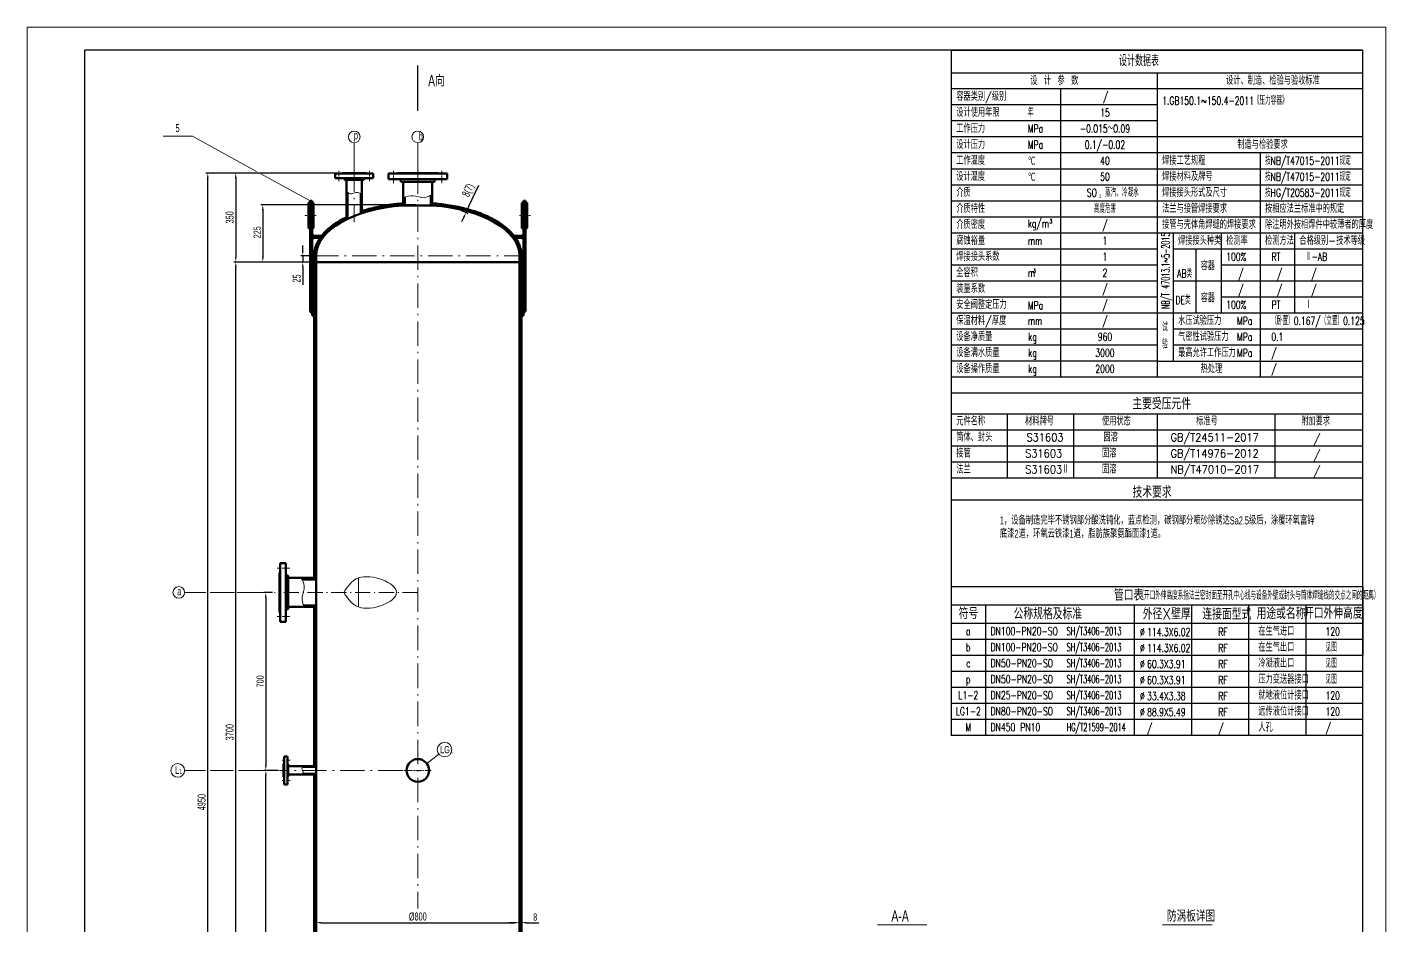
# Model space of a CAD drawing. Header units: millimetres. Extents: x 1541 to 38856, y -668 to 24805.
# Drawn here: x 26137 to 31483, y 21269 to 24805 of the extents above; entities that cross this region are included whole.
import ezdxf
from ezdxf.enums import TextEntityAlignment as Align

# ---------------------------------------------------------------- set-up
doc = ezdxf.new("R2010")
doc.units = ezdxf.units.MM
doc.linetypes.add('ACAD_ISO10W100', pattern=[18.7, 12, -3, 0.7, -3])
doc.layers.add('BORDER', color=7, linetype='Continuous')
for name, color, linetype, lineweight in [('中心线', 3, 'ACAD_ISO10W100', 18), ('标注', 1, 'Continuous', 18), ('粗实线', 7, 'Continuous', 50), ('细实线', 1, 'Continuous', 18)]:
    doc.layers.add(name, color=color, linetype=linetype, lineweight=lineweight)
doc.styles.add('HGCAD', font='HGCAD.SHX', dxfattribs={"width": 0.7, "bigfont": 'HGCADHZ.SHX'})
doc.styles.add('HZ', font='txt.shx', dxfattribs={"width": 0.7, "bigfont": 'gbcbig.shx'})
doc.dimstyles.new('HGCAD', dxfattribs={"dimscale": 8, "dimtxt": 3.5, "dimasz": 2.5, "dimexe": 1, "dimexo": 1, "dimgap": 1, "dimtad": 1, "dimdec": 0, "dimdsep": 46, "dimtxsty": 'HGCAD', "dimcen": 0, "dimadec": 1, "dimazin": 0, "dimtfac": 1, "dimtdec": 0, "dimtmove": 0, "dimatfit": 1, "dimfxl": 1, "dimtfill": 1, "dimarcsym": 1})
doc.dimstyles.new('HGCAD$0', dxfattribs={"dimscale": 8, "dimtxt": 3.5, "dimasz": 2.5, "dimexe": 1, "dimexo": 1, "dimgap": 1, "dimtad": 1, "dimdec": 0, "dimdsep": 46, "dimtxsty": 'HGCAD', "dimcen": 0, "dimadec": 1, "dimazin": 0, "dimtfac": 1, "dimtdec": 0, "dimtmove": 0, "dimatfit": 1, "dimfxl": 1, "dimtfill": 1, "dimarcsym": 1})

# ---------------------------------------------------------------- blocks, each defined once
blk = doc.blocks.new('*D8')
at = {"layer": 'Defpoints', "color": 0, "transparency": 16777216}
for p in [(28073.5, 21281.8), (27273.5, 21273.8), (28073.5, 21273.8)]:
    blk.add_point(p, dxfattribs=at)
at = {"layer": '标注', "color": 0, "lineweight": -2, "transparency": 16777216}
for p, q in [((27273.5, 21281.8), (27273.5, 21289.8)), ((27293.5, 21281.8), (28053.5, 21281.8)), ((28073.5, 21281.8), (28073.5, 21289.8))]:
    blk.add_line(p, q, dxfattribs=at)
at = {"layer": '标注', "color": 0, "transparency": 16777216}
for points in [[(27293.5, 21285.1), (27293.5, 21278.5), (27273.5, 21281.8)], [(28053.5, 21285.1), (28053.5, 21278.5), (28073.5, 21281.8)]]:
    blk.add_solid(points, dxfattribs=at)
at = {"layer": '标注', "color": 0, "transparency": 16777216, "insert": (27673.5, 21305.5), "char_height": 31.5, "attachment_point": 5, "style": 'HGCAD', "bg_fill": 3, "box_fill_scale": 1.1, "bg_fill_color": 256, "bg_fill_true_color": 13158600, "bg_fill_transparency": 3968272}
blk.add_mtext('%%C800', dxfattribs=at)
blk = doc.blocks.new('*D9')
at = {"layer": 'Defpoints', "color": 0, "transparency": 16777216}
for p in [(28073.5, 21281.8), (28081.5, 21281.8), (28081.5, 21281.8)]:
    blk.add_point(p, dxfattribs=at)
at = {"layer": '标注', "color": 0, "lineweight": -2, "transparency": 16777216}
for p, q in [((28053.5, 21281.8), (28033.5, 21281.8)), ((28073.5, 21281.8), (28081.5, 21281.8)), ((28101.5, 21281.8), (28150, 21281.8))]:
    blk.add_line(p, q, dxfattribs=at)
at = {"layer": '标注', "color": 0, "transparency": 16777216}
for points in [[(28053.5, 21285.1), (28053.5, 21278.5), (28073.5, 21281.8)], [(28101.5, 21285.1), (28101.5, 21278.5), (28081.5, 21281.8)]]:
    blk.add_solid(points, dxfattribs=at)
at = {"layer": '标注', "color": 0, "transparency": 16777216, "insert": (28135.8, 21303.8), "char_height": 28, "attachment_point": 5, "style": 'HGCAD', "bg_fill": 3, "box_fill_scale": 1.1, "bg_fill_color": 256, "bg_fill_true_color": 13158600, "bg_fill_transparency": 1823292}
blk.add_mtext('8', dxfattribs=at)
blk = doc.blocks.new('*D11')
at = {"layer": 'Defpoints', "color": 0, "transparency": 16777216}
for p in [(27075.7, 21881), (27132.8, 21881), (27132.8, 20381)]:
    blk.add_point(p, dxfattribs=at)
at = {"layer": '标注', "color": 0, "lineweight": -2, "transparency": 16777216}
for p, q in [((27124.8, 21881), (27067.7, 21881)), ((27075.7, 20401), (27075.7, 21861)), ((27124.8, 20381), (27067.7, 20381))]:
    blk.add_line(p, q, dxfattribs=at)
at = {"layer": '标注', "color": 0, "transparency": 16777216}
for points in [[(27072.4, 21861), (27079.1, 21861), (27075.7, 21881)], [(27072.4, 20401), (27079.1, 20401), (27075.7, 20381)]]:
    blk.add_solid(points, dxfattribs=at)
at = {"layer": '标注', "color": 0, "transparency": 16777216, "insert": (27052, 21131), "char_height": 31.5, "attachment_point": 5, "rotation": 90, "style": 'HGCAD', "bg_fill": 3, "box_fill_scale": 1.1, "bg_fill_color": 256, "bg_fill_true_color": 13158600, "bg_fill_transparency": 4653128}
blk.add_mtext('1500', dxfattribs=at)
blk = doc.blocks.new('*D12')
at = {"layer": 'Defpoints', "color": 0, "transparency": 16777216}
for p in [(27109.6, 22581), (27075.3, 21881), (27075.3, 21881)]:
    blk.add_point(p, dxfattribs=at)
at = {"layer": '标注', "color": 0, "lineweight": -2, "transparency": 16777216}
for p, q in [((27101.6, 22581), (27067.3, 22581)), ((27075.3, 22561), (27075.3, 21901))]:
    blk.add_line(p, q, dxfattribs=at)
at = {"layer": '标注', "color": 0, "transparency": 16777216}
for points in [[(27072, 22561), (27078.6, 22561), (27075.3, 22581)], [(27072, 21901), (27078.6, 21901), (27075.3, 21881)]]:
    blk.add_solid(points, dxfattribs=at)
at = {"layer": '标注', "color": 0, "transparency": 16777216, "insert": (27053.3, 22231), "char_height": 28, "attachment_point": 5, "rotation": 90, "style": 'HGCAD', "bg_fill": 3, "box_fill_scale": 1.1, "bg_fill_color": 256, "bg_fill_true_color": 13158600, "bg_fill_transparency": 82908}
blk.add_mtext('700', dxfattribs=at)
blk = doc.blocks.new('*D13')
at = {"layer": 'Defpoints', "color": 0, "transparency": 16777216}
for p in [(26847.2, 24231), (27377.5, 24231), (27059.2, 19281)]:
    blk.add_point(p, dxfattribs=at)
at = {"layer": '标注', "color": 0, "lineweight": -2, "transparency": 16777216}
for p, q in [((27369.5, 24231), (26839.2, 24231)), ((26847.2, 19301), (26847.2, 24211)), ((27051.2, 19281), (26839.2, 19281))]:
    blk.add_line(p, q, dxfattribs=at)
at = {"layer": '标注', "color": 0, "transparency": 16777216}
for points in [[(26843.8, 24211), (26850.5, 24211), (26847.2, 24231)], [(26843.8, 19301), (26850.5, 19301), (26847.2, 19281)]]:
    blk.add_solid(points, dxfattribs=at)
at = {"layer": '标注', "color": 0, "transparency": 16777216, "insert": (26823.4, 21756), "char_height": 31.5, "attachment_point": 5, "rotation": 90, "style": 'HGCAD', "bg_fill": 3, "box_fill_scale": 1.1, "bg_fill_color": 256, "bg_fill_true_color": 13158600, "bg_fill_transparency": 2799544}
blk.add_mtext('4950', dxfattribs=at)
blk = doc.blocks.new('*D14')
at = {"layer": 'Defpoints', "color": 0, "transparency": 16777216}
for p in [(26957.3, 23881), (27265.5, 23881), (27059.2, 20181)]:
    blk.add_point(p, dxfattribs=at)
at = {"layer": '标注', "color": 0, "lineweight": -2, "transparency": 16777216}
for p, q in [((27257.5, 23881), (26949.3, 23881)), ((26957.3, 20201), (26957.3, 23861)), ((27051.2, 20181), (26949.3, 20181))]:
    blk.add_line(p, q, dxfattribs=at)
at = {"layer": '标注', "color": 0, "transparency": 16777216}
for points in [[(26954, 23861), (26960.7, 23861), (26957.3, 23881)], [(26954, 20201), (26960.7, 20201), (26957.3, 20181)]]:
    blk.add_solid(points, dxfattribs=at)
at = {"layer": '标注', "color": 0, "transparency": 16777216, "insert": (26933.6, 22031), "char_height": 31.5, "attachment_point": 5, "rotation": 90, "style": 'HGCAD', "bg_fill": 3, "box_fill_scale": 1.1, "bg_fill_color": 256, "bg_fill_true_color": 13158600, "bg_fill_transparency": 4640086}
blk.add_mtext('3700', dxfattribs=at)
blk = doc.blocks.new('*D15')
at = {"layer": 'Defpoints', "color": 0, "transparency": 16777216}
for p in [(27273.5, 23906), (27220.9, 23881), (27273.5, 23881)]:
    blk.add_point(p, dxfattribs=at)
at = {"layer": '标注', "color": 0, "lineweight": -2, "transparency": 16777216}
for p, q in [((27265.5, 23906), (27212.9, 23906)), ((27220.9, 23926), (27220.9, 23946)), ((27220.9, 23906), (27220.9, 23881)), ((27265.5, 23881), (27212.9, 23881)), ((27220.9, 23861), (27220.9, 23790.9))]:
    blk.add_line(p, q, dxfattribs=at)
at = {"layer": '标注', "color": 0, "transparency": 16777216}
for points in [[(27217.5, 23926), (27224.2, 23926), (27220.9, 23906)], [(27217.5, 23861), (27224.2, 23861), (27220.9, 23881)]]:
    blk.add_solid(points, dxfattribs=at)
at = {"layer": '标注', "color": 0, "transparency": 16777216, "insert": (27197.1, 23816), "char_height": 31.5, "attachment_point": 5, "rotation": 90, "style": 'HGCAD', "bg_fill": 3, "box_fill_scale": 1.1, "bg_fill_color": 256, "bg_fill_true_color": 13158600, "bg_fill_transparency": 0}
blk.add_mtext('25', dxfattribs=at)
blk = doc.blocks.new('*D16')
at = {"layer": 'Defpoints', "color": 0, "transparency": 16777216}
for p in [(27673.5, 24106), (27063.8, 23881), (27265.5, 23881)]:
    blk.add_point(p, dxfattribs=at)
at = {"layer": '标注', "color": 0, "lineweight": -2, "transparency": 16777216}
for p, q in [((27665.5, 24106), (27055.8, 24106)), ((27063.8, 24086), (27063.8, 23901)), ((27257.5, 23881), (27055.8, 23881))]:
    blk.add_line(p, q, dxfattribs=at)
at = {"layer": '标注', "color": 0, "transparency": 16777216}
for points in [[(27060.4, 24086), (27067.1, 24086), (27063.8, 24106)], [(27060.4, 23901), (27067.1, 23901), (27063.8, 23881)]]:
    blk.add_solid(points, dxfattribs=at)
at = {"layer": '标注', "color": 0, "transparency": 16777216, "insert": (27041.8, 23997.8), "char_height": 28, "attachment_point": 5, "rotation": 90, "style": 'HGCAD', "bg_fill": 3, "box_fill_scale": 1.1, "bg_fill_color": 256, "bg_fill_true_color": 13158600, "bg_fill_transparency": 15384880}
blk.add_mtext('225', dxfattribs=at)
blk = doc.blocks.new('*D20')
at = {"layer": 'Defpoints', "color": 0, "transparency": 16777216}
for p in [(27832.5, 24089.5), (27836, 24096.9), (27863, 24075.3)]:
    blk.add_point(p, dxfattribs=at)
at = {"layer": '标注', "color": 0, "lineweight": -2, "transparency": 16777216}
for p, q in [((27874.9, 24100.9), (27913.3, 24183.2)), ((27839.8, 24086.1), (27870.2, 24071.9)), ((27843.2, 24093.6), (27873.7, 24079.4)), ((27854.5, 24057.2), (27846.1, 24039.1)), ((27863, 24075.3), (27866.4, 24082.7))]:
    blk.add_line(p, q, dxfattribs=at)
at = {"layer": '标注', "color": 0, "transparency": 16777216}
for points in [[(27851.5, 24058.6), (27857.5, 24055.8), (27863, 24075.3)], [(27871.9, 24102.3), (27877.9, 24099.5), (27866.4, 24082.7)]]:
    blk.add_solid(points, dxfattribs=at)
at = {"layer": '标注', "color": 0, "transparency": 16777216, "insert": (27874.8, 24162.1), "char_height": 31.5, "attachment_point": 5, "rotation": 65, "style": 'HGCAD', "bg_fill": 3, "box_fill_scale": 1.1, "bg_fill_color": 256, "bg_fill_true_color": 13158600, "bg_fill_transparency": 14771948}
blk.add_mtext('8(7)', dxfattribs=at)
blk = doc.blocks.new('*D21')
at = {"layer": 'Defpoints', "color": 0, "transparency": 16777216}
for p in [(27377.5, 24231), (26957.3, 23881), (27091, 23881)]:
    blk.add_point(p, dxfattribs=at)
at = {"layer": '标注', "color": 0, "lineweight": -2, "transparency": 16777216}
for p, q in [((27369.5, 24231), (26949.3, 24231)), ((26957.3, 24211), (26957.3, 23901)), ((27083, 23881), (26949.3, 23881))]:
    blk.add_line(p, q, dxfattribs=at)
at = {"layer": '标注', "color": 0, "transparency": 16777216}
for points in [[(26954, 24211), (26960.7, 24211), (26957.3, 24231)], [(26954, 23901), (26960.7, 23901), (26957.3, 23881)]]:
    blk.add_solid(points, dxfattribs=at)
at = {"layer": '标注', "color": 0, "transparency": 16777216, "insert": (26933.6, 24056.8), "char_height": 31.5, "attachment_point": 5, "rotation": 90, "style": 'HGCAD', "bg_fill": 3, "box_fill_scale": 1.1, "bg_fill_color": 256, "bg_fill_true_color": 13158600, "bg_fill_transparency": 0}
blk.add_mtext('350', dxfattribs=at)

msp = doc.modelspace()

# ---------------------------------------------------------------- hatches: boundary and pattern name
at = {"layer": '细实线'}
h = msp.add_hatch(dxfattribs=at)
h.set_pattern_fill('ANSI31', color=256, angle=90, style=0)
h.set_pattern_definition([(135, (11977.4, -384.4415), (-2.24506403, -2.24506403), [])])
h.paths.add_polyline_path([(27249.52, 24114), (27243.33, 24114), (27243.33, 24089), (27249.52, 24089)])
h.paths.add_polyline_path([(27249.52, 24039), (27243.33, 24039), (27243.33, 24014), (27249.52, 24014)])
h.paths.add_polyline_path([(27263.52, 24114), (27257.52, 24114), (27257.52, 24089), (27263.52, 24089)])
h.paths.add_polyline_path([(27263.52, 24039), (27257.52, 24039), (27257.52, 24014), (27263.52, 24014)])
h.paths.add_polyline_path([(27288.52, 23984), (27257.52, 23984), (27257.52, 23976), (27288.52, 23976)])
h.paths.add_polyline_path([(27265.52, 23781), (27257.52, 23781), (27257.52, 23671), (27265.52, 23671)])
h = msp.add_hatch(color=256, dxfattribs=at)
h.paths.add_polyline_path([(27249.52, 24119.25), (27244.65, 24114), (27249.52, 24114)])
h.paths.add_polyline_path([(27257.52, 24119.25), (27257.52, 24114), (27262.39, 24114)])
h.paths.add_polyline_path([(27249.52, 24014), (27244.65, 24014), (27249.52, 24008.74)])
h.paths.add_polyline_path([(27262.39, 24014), (27257.52, 24014), (27257.52, 24008.74)])
h.paths.add_polyline_path([(27257.52, 23990.77), (27257.52, 23984), (27264.64, 23984)])
h.paths.add_polyline_path([(27264.64, 23976), (27257.52, 23976), (27257.52, 23969.22)])
edge = h.paths.add_edge_path()
edge.add_spline(control_points=[(27288.57, 23975.42), (27290.87, 23978.77), (27293.33, 23982.08), (27295.94, 23985.35)], knot_values=[0.3304999, 0.3304999, 0.3304999, 0.3304999, 0.3809051, 0.3809051, 0.3809051, 0.3809051], degree=3, periodic=0)
edge.add_line((27295.94, 23985.35), (27288.52, 23984))
edge.add_line((27288.52, 23984), (27288.52, 23976))
edge.add_line((27288.52, 23976), (27288.57, 23975.42))
h.paths.add_polyline_path([(27257.52, 23766), (27251, 23766), (27257.52, 23758.6)])
h.paths.add_polyline_path([(27265.52, 23787.09), (27258.78, 23781), (27265.52, 23781)])
h.paths.add_polyline_path([(27257.52, 23686), (27250.49, 23686), (27257.52, 23679.71)])
h.paths.add_polyline_path([(27265.52, 23671), (27259.13, 23671), (27265.52, 23665.7)])
h = msp.add_hatch(dxfattribs=at)
h.set_pattern_fill('ANSI31', color=256, style=0)
h.set_pattern_definition([(45, (11977.4, -384.4415), (-2.24506403, 2.24506403), [])])
h.paths.add_polyline_path([(27257.52, 24039), (27249.52, 24039), (27249.52, 23766), (27257.52, 23766)])
h.paths.add_polyline_path([(27257.52, 24121.5), (27249.52, 24121.5), (27249.52, 24089), (27257.52, 24089)])
h = msp.add_hatch(color=256, dxfattribs=at)
h.paths.add_polyline_path([(28097.52, 24119.25), (28102.39, 24114), (28097.52, 24114)])
h.paths.add_polyline_path([(28089.52, 24119.25), (28089.52, 24114), (28084.65, 24114)])
h.paths.add_polyline_path([(28097.52, 24014), (28102.39, 24014), (28097.52, 24008.74)])
h.paths.add_polyline_path([(28084.65, 24014), (28089.52, 24014), (28089.52, 24008.74)])
h.paths.add_polyline_path([(28089.52, 23990.77), (28089.52, 23984), (28082.4, 23984)])
h.paths.add_polyline_path([(28082.4, 23976), (28089.52, 23976), (28089.52, 23969.22)])
edge = h.paths.add_edge_path()
edge.add_spline(control_points=[(28058.47, 23975.42), (28056.17, 23978.77), (28053.71, 23982.08), (28051.1, 23985.35)], knot_values=[0.3304999, 0.3304999, 0.3304999, 0.3304999, 0.3809051, 0.3809051, 0.3809051, 0.3809051], degree=3, periodic=0)
edge.add_line((28051.1, 23985.35), (28058.52, 23984))
edge.add_line((28058.52, 23984), (28058.52, 23976))
edge.add_line((28058.52, 23976), (28058.47, 23975.42))
h.paths.add_polyline_path([(28089.52, 23766), (28096.04, 23766), (28089.52, 23758.6)])
h.paths.add_polyline_path([(28081.52, 23787.09), (28088.27, 23781), (28081.52, 23781)])
h.paths.add_polyline_path([(28089.52, 23686), (28096.55, 23686), (28089.52, 23679.71)])
h.paths.add_polyline_path([(28081.52, 23671), (28087.91, 23671), (28081.52, 23665.7)])
h = msp.add_hatch(dxfattribs=at)
h.set_pattern_fill('ANSI31', color=256, angle=90, style=0)
h.set_pattern_definition([(45, (43369.641, -384.4415), (2.24506403, -2.24506403), [])])
h.paths.add_polyline_path([(28097.52, 24114), (28103.71, 24114), (28103.71, 24089), (28097.52, 24089)])
h.paths.add_polyline_path([(28097.52, 24039), (28103.71, 24039), (28103.71, 24014), (28097.52, 24014)])
h.paths.add_polyline_path([(28083.52, 24114), (28089.52, 24114), (28089.52, 24089), (28083.52, 24089)])
h.paths.add_polyline_path([(28083.52, 24039), (28089.52, 24039), (28089.52, 24014), (28083.52, 24014)])
h.paths.add_polyline_path([(28058.52, 23984), (28089.52, 23984), (28089.52, 23976), (28058.52, 23976)])
h.paths.add_polyline_path([(28081.52, 23781), (28089.52, 23781), (28089.52, 23671), (28081.52, 23671)])
h = msp.add_hatch(dxfattribs=at)
h.set_pattern_fill('ANSI31', color=256, style=0)
h.set_pattern_definition([(135, (43369.641, -384.4415), (2.24506403, 2.24506403), [])])
h.paths.add_polyline_path([(28089.52, 23766), (28097.52, 23766), (28097.52, 24039), (28089.52, 24039)])
h.paths.add_polyline_path([(28089.52, 24089), (28097.52, 24089), (28097.52, 24121.5), (28089.52, 24121.5)])

# ---------------------------------------------------------------- linework, layer by layer
at = {"ltscale": 3}
for p, q in [((29772.53, 24714.93), (29772.53, 22602.73)), ((29772.53, 24714.93), (31392.53, 24714.93)), ((31392.53, 23427.93), (31392.53, 24714.93)), ((31392.53, 22602.73), (31392.53, 22332.73))]:
    msp.add_line(p, q, dxfattribs=at)
at = {"color": 1, "ltscale": 3}
for p, q in [((29772.53, 24624.93), (31392.53, 24624.93)), ((30734.52, 23931.93), (30734.52, 23679.93))]:
    msp.add_line(p, q, dxfattribs=at)
at = {"color": 1, "lineweight": 25}
for p, q in [((30582.53, 24624.93), (30582.53, 23427.93)), ((30582.53, 24561.93), (29772.53, 24561.93)), ((30203.44, 23427.93), (30203.44, 24561.93)), ((31392.53, 24561.93), (30582.53, 24561.93)), ((30582.53, 24498.93), (29772.53, 24498.93)), ((30582.53, 24435.93), (29772.53, 24435.93)), ((30582.53, 24372.93), (29772.53, 24372.93)), ((31392.53, 24372.93), (30582.53, 24372.93)), ((30582.53, 24309.93), (29772.53, 24309.93)), ((31392.53, 24309.93), (30582.53, 24309.93)), ((30987.53, 24309.93), (30987.53, 23994.93)), ((30582.53, 24246.93), (29772.53, 24246.93)), ((31392.53, 24246.93), (30582.53, 24246.93)), ((30582.53, 24183.93), (29772.53, 24183.93)), ((31392.53, 24183.93), (30582.53, 24183.93)), ((30582.53, 24120.93), (29772.53, 24120.93)), ((31392.53, 24120.93), (30582.53, 24120.93)), ((30582.53, 24057.93), (29772.53, 24057.93)), ((31392.53, 24057.93), (30582.53, 24057.93)), ((30582.53, 23994.93), (29772.53, 23994.93)), ((31392.53, 23994.93), (30582.53, 23994.93)), ((30645.53, 23994.93), (30645.53, 23679.93)), ((30834.53, 23994.93), (30834.53, 23805.93)), ((30987.53, 23994.93), (30987.53, 23805.93)), ((31122.53, 23994.93), (31122.53, 23805.93)), ((30582.53, 23931.93), (29772.53, 23931.93)), ((31392.53, 23931.93), (30645.53, 23931.93)), ((30582.53, 23868.93), (29772.53, 23868.93)), ((31392.53, 23868.93), (30834.53, 23868.93)), ((30582.53, 23805.93), (29772.53, 23805.93)), ((31392.53, 23805.93), (30645.53, 23805.93)), ((30834.53, 23805.93), (30834.53, 23679.93)), ((30987.53, 23805.93), (30987.53, 23427.93)), ((31122.53, 23805.93), (31122.53, 23679.93)), ((30582.53, 23742.93), (29772.53, 23742.93)), ((31392.53, 23742.93), (30834.53, 23742.93)), ((30582.53, 23679.93), (29772.53, 23679.93)), ((31392.53, 23679.93), (30582.53, 23679.93)), ((30645.53, 23679.93), (30645.53, 23490.93)), ((30582.53, 23616.93), (29772.53, 23616.93)), ((31392.53, 23616.93), (30645.53, 23616.93)), ((30582.53, 23553.93), (29772.53, 23553.93)), ((31392.53, 23553.93), (30645.53, 23553.93)), ((30582.53, 23490.93), (29772.53, 23490.93)), ((30582.53, 23490.93), (31392.53, 23490.93)), ((31392.53, 23427.93), (29772.53, 23427.93)), ((29772.53, 23284.35), (31392.53, 23284.35)), ((29992.87, 23284.35), (29992.87, 23032.35)), ((30253.95, 23284.35), (30253.95, 23032.35)), ((30582.53, 23284.35), (30582.53, 23032.35)), ((31045.34, 23284.35), (31045.34, 23032.35)), ((29772.53, 23221.35), (31392.53, 23221.35)), ((29772.53, 23158.35), (31392.53, 23158.35)), ((29772.53, 23095.35), (31392.53, 23095.35)), ((29772.53, 23032.35), (31392.53, 23032.35))]:
    msp.add_line(p, q, dxfattribs=at)
at = {"lineweight": 25}
msp.add_line((31392.53, 23364.93), (29772.53, 23364.93), dxfattribs=at)
at = {"color": 0}
for p, q in [((31392.53, 22602.73), (29772.53, 22602.73)), ((29772.53, 22602.73), (29772.53, 22017.73)), ((31392.53, 22602.73), (29772.53, 22602.73))]:
    msp.add_line(p, q, dxfattribs=at)
at = {"layer": 'BORDER', "linetype": 'Continuous', "lineweight": 30, "ltscale": 5}
for p, q in [((31392.53, 24714.93), (26361.53, 24714.93)), ((26361.53, 24714.93), (26361.53, 17334.93)), ((31392.53, 17334.93), (31392.53, 24714.93))]:
    msp.add_line(p, q, dxfattribs=at)
at = {"layer": '中心线'}
for p, q in [((27363.17, 24198.93), (27363.17, 24239.69)), ((27483.87, 24198.93), (27483.87, 24239.69)), ((27578.27, 24190.64), (27578.27, 24241.72)), ((27768.77, 24190.64), (27768.77, 24241.72)), ((27273.89, 24064), (27229.63, 24064)), ((28073.15, 24064), (28117.41, 24064)), ((27170.11, 22676.25), (27119.02, 22676.25)), ((27170.11, 22485.75), (27119.02, 22485.75)), ((27171.01, 21920.7), (27139.25, 21920.7)), ((27171.01, 21841.3), (27139.25, 21841.3))]:
    msp.add_line(p, q, dxfattribs=at)
at = {"layer": '中心线', "ltscale": 8}
for p, q in [((27423.52, 24253.63), (27423.52, 24037.75)), ((27673.52, 24245.8), (27673.52, 21337.59)), ((27265.52, 23906), (28081.52, 23906)), ((27613.56, 21881), (27129.75, 21881))]:
    msp.add_line(p, q, dxfattribs=at)
at = {"layer": '中心线', "ltscale": 5}
msp.add_line((27673.52, 22581), (27109.58, 22581), dxfattribs=at)
at = {"layer": '中心线', "ltscale": 2}
msp.add_line((27726.41, 21881), (27613.56, 21881), dxfattribs=at)
at = {"layer": '标注'}
for p, q in [((26786.75, 24375.71), (26671.12, 24375.71)), ((27423.52, 24245.8), (27423.52, 24350.21)), ((27673.52, 24245.8), (27673.52, 24350.21)), ((27708.92, 21907.96), (27756.31, 21945.13)), ((29482.17, 21273.51), (29676.63, 21273.51)), ((30604.22, 21273.51), (30798.68, 21273.51))]:
    msp.add_line(p, q, dxfattribs=at)
for centre, radius in [((27423.52, 24373.19), 22.98), ((27673.52, 24373.19), 22.98), ((26733.19, 22581), 22.98), ((27778.93, 21962.87), 28.75), ((26729.01, 21881), 27.16)]:
    msp.add_circle(centre, radius, dxfattribs=at)
at = {"layer": '粗实线'}
for p, q in [((27348.52, 24229), (27498.52, 24229)), ((27348.52, 24229), (27348.52, 24211.5)), ((27377.47, 24231), (27469.57, 24231)), ((27377.47, 24231), (27377.47, 24229)), ((27469.57, 24231), (27469.57, 24229)), ((27498.52, 24229), (27498.52, 24211.5)), ((27558.52, 24229), (27788.52, 24229)), ((27558.52, 24206.7), (27558.52, 24229)), ((27594.92, 24231), (27752.12, 24231)), ((27594.92, 24231), (27594.92, 24229)), ((27752.12, 24231), (27752.12, 24229)), ((27788.52, 24206.7), (27788.52, 24229)), ((27348.52, 24211.5), (27498.52, 24211.5)), ((27385.06, 24207.1), (27385.32, 24205)), ((27385.32, 24205), (27461.72, 24205)), ((27392.65, 24205), (27392.65, 24048.39)), ((27452.95, 24205), (27452.95, 24072.84)), ((27461.98, 24207.1), (27461.72, 24205)), ((27558.52, 24206.7), (27788.52, 24206.7)), ((27606.02, 24206.7), (27607.21, 24197)), ((27607.21, 24197), (27739.83, 24197)), ((27616.37, 24197), (27616.37, 24103.94)), ((27730.67, 24197), (27730.67, 24103.94)), ((27741.02, 24206.7), (27739.83, 24197)), ((27243.33, 24114), (27243.33, 24014)), ((27249.52, 24114), (27243.33, 24114)), ((27244.65, 24114), (27249.52, 24119.25)), ((27249.52, 23686), (27249.52, 24121.5)), ((27257.52, 24121.5), (27249.52, 24121.5)), ((27257.52, 24121.5), (27257.52, 23671)), ((27262.39, 24114), (27257.52, 24119.25)), ((27263.52, 24114), (27257.52, 24114)), ((27263.52, 24114), (27263.52, 24014)), ((27396.55, 24155.88), (27396.55, 24050.29)), ((27449.05, 24150.65), (27449.05, 24071.53)), ((27622.39, 24136.73), (27622.39, 24103.94)), ((27724.65, 24143.56), (27724.65, 24103.94)), ((28083.52, 24114), (28089.52, 24114)), ((28083.52, 24114), (28083.52, 24014)), ((28084.65, 24114), (28089.52, 24119.25)), ((28089.52, 24121.5), (28089.52, 23671)), ((28089.52, 24121.5), (28097.52, 24121.5)), ((28097.52, 23686), (28097.52, 24121.5)), ((28102.39, 24114), (28097.52, 24119.25)), ((28097.52, 24114), (28103.71, 24114)), ((28103.71, 24114), (28103.71, 24014)), ((27263.52, 24089), (27243.33, 24089)), ((27616.37, 24103.94), (27730.67, 24103.94)), ((28083.52, 24089), (28103.71, 24089)), ((27263.52, 24039), (27243.33, 24039)), ((27249.52, 24014), (27243.33, 24014)), ((27244.65, 24014), (27249.52, 24008.74)), ((27263.52, 24014), (27257.52, 24014)), ((27262.39, 24014), (27257.52, 24008.74)), ((28083.52, 24039), (28103.71, 24039)), ((28083.52, 24014), (28089.52, 24014)), ((28084.65, 24014), (28089.52, 24008.74)), ((28097.52, 24014), (28103.71, 24014)), ((28102.39, 24014), (28097.52, 24008.74)), ((27257.52, 23990.77), (27264.64, 23984)), ((27257.52, 23984), (27288.52, 23984)), ((27257.52, 23976), (27288.52, 23976)), ((27257.52, 23969.22), (27264.64, 23976)), ((27288.52, 23984), (27295.94, 23985.35)), ((27288.52, 23976), (27288.52, 23984)), ((27288.52, 23976), (27288.57, 23975.42)), ((28058.52, 23984), (28051.1, 23985.35)), ((28058.52, 23976), (28058.47, 23975.42)), ((28089.52, 23984), (28058.52, 23984)), ((28058.52, 23976), (28058.52, 23984)), ((28089.52, 23976), (28058.52, 23976)), ((28089.52, 23990.77), (28082.4, 23984)), ((28089.52, 23969.22), (28082.4, 23976)), ((27265.52, 23906), (27265.52, 23881)), ((27273.52, 23906), (27273.52, 23881)), ((28073.52, 23906), (28073.52, 23881)), ((28073.52, 23906), (28073.52, 23881)), ((28081.52, 23906), (28081.52, 23881)), ((28081.52, 23906), (28081.52, 23881)), ((27265.52, 23881), (28081.52, 23881)), ((27265.52, 22638.15), (27265.52, 23881)), ((27273.52, 20181), (27273.52, 23881)), ((27273.52, 23881), (28073.52, 23881)), ((28073.52, 21021), (28073.52, 23881)), ((28081.52, 21021), (28081.52, 23881)), ((27257.52, 23766), (27249.52, 23766)), ((27251, 23766), (27257.52, 23758.6)), ((27265.52, 23781), (27257.52, 23781)), ((27258.78, 23781), (27265.52, 23787.09)), ((28088.27, 23781), (28081.52, 23787.09)), ((28081.52, 23781), (28089.52, 23781)), ((28089.52, 23766), (28097.52, 23766)), ((28096.04, 23766), (28089.52, 23758.6)), ((27257.52, 23686), (27249.52, 23686)), ((27250.49, 23686), (27257.52, 23679.71)), ((28089.52, 23686), (28097.52, 23686)), ((28096.55, 23686), (28089.52, 23679.71)), ((27265.52, 23671), (27257.52, 23671)), ((27259.13, 23671), (27265.52, 23665.7)), ((28081.52, 23671), (28089.52, 23671)), ((28087.91, 23671), (28081.52, 23665.7)), ((27131.75, 22466), (27131.75, 22696)), ((27154.05, 22696), (27131.75, 22696)), ((27154.05, 22466), (27154.05, 22696)), ((27129.75, 22502.4), (27129.75, 22659.6)), ((27129.75, 22659.6), (27131.75, 22659.6)), ((27154.05, 22648.5), (27163.75, 22647.3)), ((27163.75, 22514.69), (27163.75, 22647.3)), ((27163.75, 22638.15), (27273.52, 22638.15)), ((27217.19, 22632.13), (27273.52, 22632.13)), ((27154.05, 22513.5), (27163.75, 22514.69)), ((27163.75, 22523.85), (27273.52, 22523.85)), ((27224.02, 22529.87), (27273.52, 22529.87)), ((27265.52, 21897.7), (27265.52, 22523.85)), ((27129.75, 22502.4), (27131.75, 22502.4)), ((27154.05, 22466), (27131.75, 22466)), ((27147.52, 21826), (27147.52, 21936)), ((27147.52, 21936), (27160.22, 21936)), ((27160.22, 21826), (27160.22, 21936)), ((27145.52, 21855.6), (27145.52, 21906.4)), ((27145.52, 21906.4), (27147.52, 21906.4)), ((27161.98, 21905.28), (27163.52, 21905.09)), ((27163.52, 21856.9), (27163.52, 21905.09)), ((27163.52, 21897.7), (27273.52, 21897.7)), ((27219.66, 21894.32), (27273.52, 21894.32)), ((27219.94, 21867.68), (27273.52, 21867.68)), ((27145.52, 21855.6), (27147.52, 21855.6)), ((27147.52, 21826), (27160.22, 21826)), ((27161.98, 21856.71), (27163.52, 21856.9)), ((27163.52, 21864.3), (27273.52, 21864.3)), ((27265.52, 20397.7), (27265.52, 21864.3))]:
    msp.add_line(p, q, dxfattribs=at)
msp.add_circle((27673.52, 21881), 44.5, dxfattribs=at)
for centre, radius, start, end in [((27380.1, 24206.5), 5, 7, 90), ((27466.94, 24206.5), 5, 90, 173), ((27162.22, 21907.26), 2, 180, 263), ((27162.22, 21854.73), 2, 97, 180)]:
    msp.add_arc(centre, radius, start, end, dxfattribs=at)
at = {"layer": '粗实线', "extrusion": (0, 0, -1)}
for start_param, end_param in [(0, 1.4274307), (1.7141619, 3.1415927)]:
    msp.add_ellipse((27673.52, 23906), major_axis=(-400, 0), ratio=0.5, start_param=start_param, end_param=end_param, dxfattribs=at)
at = {"layer": '粗实线'}
for points, knots in [([(27452.95, 24081.26), (27471.48, 24087.29), (27490.98, 24092.55), (27533.08, 24101.78), (27555.82, 24105.6), (27591.36, 24109.88), (27603.82, 24111.07), (27616.37, 24111.96)], [0.99410985, 0.99410985, 0.99410985, 0.99410985, 1.157575, 1.157575, 1.33478515, 1.33478515, 1.42887019, 1.42887019, 1.42887019, 1.42887019]), ([(27730.67, 24111.96), (27751.16, 24110.5), (27771.44, 24108.25), (27814.11, 24101.75), (27836.36, 24097.25), (27878.97, 24086.35), (27899.34, 24079.95), (27937.56, 24065.42), (27955.43, 24057.29), (27988.11, 24039.52), (28002.94, 24029.88), (28029.09, 24009.31), (28040.42, 23998.39), (28057.18, 23977.95), (28063.36, 23968.63), (28073.12, 23949.5), (28076.7, 23939.69), (28080.64, 23921.89), (28081.52, 23913.94), (28081.52, 23906)], [1.7127222, 1.7127222, 1.7127222, 1.7127222, 1.8664156, 1.8664156, 2.0436257, 2.0436257, 2.2208359, 2.2208359, 2.398046, 2.398046, 2.5752562, 2.5752562, 2.7524663, 2.7524663, 2.8918471, 2.8918471, 3.0312279, 3.0312279, 3.1415927, 3.1415927, 3.1415927, 3.1415927]), ([(27265.52, 23906), (27265.52, 23912.51), (27266.11, 23919.03), (27268.46, 23931.97), (27270.22, 23938.4), (27274.87, 23951.1), (27277.76, 23957.37), (27287.9, 23975.59), (27296.69, 23987.23), (27318.03, 24009.39), (27330.58, 24019.91), (27359.03, 24039.59), (27374.93, 24048.75), (27392.39, 24057.17), (27392.52, 24057.23), (27392.65, 24057.29)], [0, 0, 0, 0, 0.09050809, 0.09050809, 0.18101617, 0.18101617, 0.27152426, 0.27152426, 0.44873441, 0.44873441, 0.62594455, 0.62594455, 0.8031547, 0.8031547, 0.80444531, 0.80444531, 0.80444531, 0.80444531])]:
    msp.add_open_spline(points, degree=3, knots=knots, dxfattribs=at)
at = {"layer": '细实线', "lineweight": -3}
for p, q in [((31392.53, 22944.66), (29772.53, 22944.66)), ((31392.53, 22530.73), (29772.53, 22530.73)), ((29907.53, 22530.73), (29907.53, 22017.73)), ((30492.53, 22530.73), (30492.53, 22017.73)), ((30717.53, 22530.73), (30717.53, 22017.73)), ((30942.53, 22530.73), (30942.53, 22017.73)), ((31167.53, 22530.73), (31167.53, 22017.73)), ((31392.53, 22458.73), (29772.53, 22458.73)), ((31392.53, 22395.73), (29772.53, 22395.73)), ((31392.53, 22332.73), (29772.53, 22332.73)), ((31392.53, 22269.73), (29772.53, 22269.73)), ((31392.53, 22206.73), (29772.53, 22206.73)), ((31392.53, 22143.73), (29772.53, 22143.73)), ((31392.53, 22080.73), (29772.53, 22080.73)), ((31392.53, 22017.73), (29772.53, 22017.73))]:
    msp.add_line(p, q, dxfattribs=at)
at = {"layer": '细实线'}
msp.add_line((27439.74, 22638.15), (27439.74, 22523.85), dxfattribs=at)
for points in [[(27452.95, 24148.78), (27430.3, 24154.85), (27407.47, 24148.74), (27392.65, 24160.18)], [(27616.37, 24134.89), (27655.43, 24141.78), (27698.98, 24134.1), (27730.67, 24147.01)], [(27225.86, 22523.85), (27218.97, 22562.9), (27226.65, 22606.46), (27213.74, 22638.15)], [(27221.95, 21897.7), (27217.71, 21888.59), (27222.51, 21875.39), (27217.61, 21864.3)]]:
    msp.add_spline(points, degree=3, dxfattribs=at)

# ---------------------------------------------------------------- texts
at = {"color": 1, "lineweight": 25, "style": 'HZ'}
for s, height, width, p in [('设计数据表', 45, 0.7, (30432.6, 24651.22)), ('设 计 参 数', 31.5, 0.9, (30083.29, 24578.29)), ('设计、制造、检验与验收标准', 31.5, 0.9, (30854.11, 24578.95)), ('容器类别/级别', 31.5, 0.9, (29792.37, 24515.95)), ('设计使用年限', 31.5, 0.9, (29792.37, 24452.95)), ('年', 31.5, 0.7, (30073.95, 24452.95)), ('1.GB150.1~150.4-2011《压力容器》', 31.5, 0.7, (30602.37, 24500.06)), ('工作压力', 31.5, 0.9, (29792.37, 24389.95)), ('MPa', 31.5, 0.7, (30073.95, 24389.95)), ('设计压力', 31.5, 0.9, (29792.37, 24326.95)), ('MPa', 31.5, 0.7, (30073.95, 24326.95)), ('制造与检验要求', 31.5, 0.9, (30898.15, 24326.95)), ('工作温度', 31.5, 0.9, (29792.37, 24263.95)), ('℃', 31.5, 0.7, (30073.95, 24263.95)), ('焊接工艺规程', 31.5, 0.9, (30602.37, 24263.95)), ('按NB/T47015-2011规定', 31.5, 0.7, (31007.37, 24263.95)), ('设计温度', 31.5, 0.9, (29792.37, 24200.95)), ('℃', 31.5, 0.7, (30073.95, 24200.95)), ('焊接材料及牌号', 31.5, 0.9, (30602.37, 24200.95)), ('按NB/T47015-2011规定', 31.5, 0.7, (31007.37, 24200.95)), ('介质', 31.5, 0.9, (29792.37, 24137.95)), ('焊接接头形式及尺寸', 31.5, 0.9, (30602.37, 24137.95)), ('按HG/T20583-2011规定', 31.5, 0.7, (31007.37, 24137.95)), ('介质特性', 31.5, 0.9, (29792.37, 24074.95)), ('法兰与接管焊接要求', 31.5, 0.9, (30602.37, 24074.95)), ('按相应法兰标准中的规定', 31.5, 0.9, (31007.37, 24074.95)), ('介质密度', 31.5, 0.9, (29792.37, 24011.95)), ('kg/m', 31.5, 0.7, (30073.95, 24017.16)), ('3', 15.75, 0.7, (30158.77, 24033.22)), ('接管与壳体角焊缝的焊接要求', 31.5, 0.9, (30602.37, 24011.95)), ('除注明外按相焊件中较薄者的厚度', 31.5, 0.9, (31007.37, 24011.95)), ('腐蚀裕量', 31.5, 0.9, (29792.37, 23948.95)), ('mm', 31.5, 0.7, (30073.95, 23948.95)), ('焊接接头种类', 31.5, 0.9, (30665.37, 23948.95)), ('检测率', 31.5, 0.9, (30854.37, 23948.95)), ('检测方法', 31.5, 0.9, (31007.37, 23948.95)), ('合格级别-技术等级', 31.5, 0.9, (31142.37, 23948.95)), ('焊接接头系数  ', 31.5, 0.9, (29792.37, 23885.95)), ('100%%%', 31.5, 0.7, (30854.37, 23885.95)), ('RT', 31.5, 0.7, (31033.17, 23885.95)), ('Ⅱ-AB', 31.5, 0.7, (31168.17, 23885.95)), ('全容积', 31.5, 0.9, (29792.37, 23822.95)), ('m', 31.5, 0.7, (30073.95, 23822.95)), ('3', 15.75, 0.7, (30093.98, 23838.2)), ('AB类', 31.5, 0.7, (30661.35, 23819.89)), ('容器', 31.5, 0.9, (30753.69, 23849.54)), ('/', 31.5, 0.7, (30901.64, 23820.28)), ('/', 31.5, 0.7, (31054.64, 23820.28)), ('/', 31.5, 0.7, (31189.64, 23820.28)), ('装量系数', 31.5, 0.9, (29792.37, 23759.95)), ('/', 31.5, 0.7, (30901.64, 23757.28)), ('/', 31.5, 0.7, (31054.64, 23757.28)), ('/', 31.5, 0.7, (31189.64, 23757.28)), ('DE类', 31.5, 0.7, (30654.56, 23715.28)), ('容器', 31.5, 0.9, (30753.69, 23723.54)), ('安全阀整定压力', 31.5, 0.9, (29792.37, 23696.95)), ('MPa', 31.5, 0.7, (30073.95, 23694.7)), ('100%%%', 31.5, 0.7, (30854.37, 23696.95)), ('PT', 31.5, 0.7, (31033.17, 23696.95)), ('Ⅰ', 31.5, 0.7, (31168.17, 23696.95)), ('保温材料/厚度', 31.5, 0.9, (29792.37, 23633.95)), ('mm', 31.5, 0.7, (30073.95, 23634.19)), ('试', 31.5, 0.7, (30602.37, 23608.38)), ('水压试验压力', 31.5, 0.9, (30665.37, 23633.95)), ('MPa', 31.5, 0.7, (30897, 23633.95)), ('（卧置）0.167/（立置）0.125', 31.5, 0.7, (31032.02, 23633.95)), ('设备净质量', 31.5, 0.9, (29792.37, 23570.95)), ('kg', 31.5, 0.7, (30075.72, 23570.95)), ('验', 31.5, 0.7, (30602.37, 23541.69)), ('气密性试验压力', 31.5, 0.9, (30665.37, 23570.95)), ('MPa', 31.5, 0.7, (30897, 23570.95)), ('0.1', 31.5, 0.7, (31032.02, 23570.95)), ('设备满水质量', 31.5, 0.9, (29792.37, 23507.95)), ('kg', 31.5, 0.7, (30075.72, 23507.95)), ('最高允许工作压力', 31.5, 0.9, (30665.37, 23507.95)), ('MPa', 31.5, 0.7, (30897, 23507.95)), ('/', 31.5, 0.7, (31032.02, 23507.95)), ('设备操作质量', 31.5, 0.9, (29792.37, 23444.95)), ('kg', 31.5, 0.7, (30075.72, 23444.95)), ('热处理', 31.5, 0.9, (30753.51, 23444.95)), ('/', 31.5, 0.7, (31032.02, 23444.95)), ('元件名称', 31.5, 0.9, (29792.37, 23238.37)), ('材料牌号', 31.5, 0.9, (30063.09, 23238.37)), ('使用状态', 31.5, 0.9, (30365.5, 23238.37)), ('标准号', 31.5, 0.9, (30736.01, 23238.37)), ('附加要求', 31.5, 0.9, (31149.76, 23238.37)), ('筒体、封头', 31.5, 0.9, (29792.37, 23175.37)), ('S31603', 31.5, 0.9, (30068.6, 23175.37)), ('固溶', 31.5, 0.9, (30371.01, 23175.37)), ('GB/T24511-2017', 31.5, 0.9, (30635.29, 23175.37)), ('/', 31.5, 0.9, (31198.76, 23170.81)), ('GB/T14976-2012', 31.5, 0.9, (30635.29, 23112.37)), ('接管', 31.5, 0.9, (29792.37, 23112.37)), ('S31603', 31.5, 0.9, (30063.09, 23112.37)), ('固溶', 31.5, 0.9, (30365.5, 23112.37)), ('/', 31.5, 0.9, (31198.76, 23107.81)), ('法兰', 31.5, 0.9, (29792.37, 23049.37)), ('S31603Ⅱ', 31.5, 0.9, (30063.09, 23049.37)), ('固溶', 31.5, 0.9, (30365.5, 23049.37)), ('NB/T47010-2017', 31.5, 0.9, (30635.29, 23049.37)), ('/', 31.5, 0.9, (31198.76, 23044.81))]:
    msp.add_text(s, height=height, dxfattribs=dict(at, width=width)).set_placement(p)
at = {"color": 1, "lineweight": 25, "style": 'HZ', "width": 0.7}
for s, p in [('/', (30380.29, 24516.8)), ('15', (30377.33, 24452.95)), ('-0.015～0.09', (30377.33, 24389.95)), ('0.1/-0.02', (30377.33, 24326.95)), ('40', (30377.33, 24263.95)), ('50', (30377.33, 24200.95)), ('SO', (30325.9, 24137.95)), ('蒸汽、冷凝水', (30444.24, 24137.95)), ('高度危害', (30377.33, 24074.95)), ('/', (30377.33, 24011.95)), ('1', (30377.33, 23948.95)), ('1', (30377.33, 23885.95)), ('2', (30377.33, 23822.95)), ('/', (30377.33, 23759.95)), ('/', (30377.33, 23696.95)), ('/', (30377.33, 23633.95)), ('960', (30377.33, 23570.95)), ('3000', (30377.33, 23507.95)), ('2000', (30377.33, 23444.95))]:
    msp.add_text(s, height=31.5, dxfattribs=at).set_placement(p, align=Align.CENTER)
at = {"color": 1, "lineweight": 25, "style": 'HZ', "width": 0.5}
msp.add_text('NB/T 47013.1~5-2015', height=31.5, rotation=90, dxfattribs=at).set_placement((30631.52, 23695.94))
at = {"layer": '标注', "attachment_point": 1, "style": 'HGCAD'}
for s, insert, char_height, width in [('A向', (27714.04, 24616.92), 45, 158.0392), ('5', (26720.2, 24423.4), 31.5, 92.3359), ('p', (27422.02, 24395.47), 31.5, 90.1122), ('^Ib', (27669.3, 24390.69), 31.5, 90.1122), ('2', (30354.56, 24146.33), 14, 38.6248), ('1，设备制造完毕不锈钢部分酸洗钝化，蓝点检测，碳钢部分喷砂除锈达Sa2.5级后，涂覆环氧富锌底漆2道，环氧云铁漆1道，脂肪族聚氨酯面漆1道。', (29963.9, 22880.01), 31.5, 1248.8086), ('a', (26726.78, 22601.11), 31.5, 90.1122), ('{\\H0.8889x;LG\\H0.7143x;1}', (27761.32, 21976.59), 31.5, 90.1122), ('{\\H0.9524x;L\\H0.6666x;1}', (26718.22, 21897.1), 31.5, 90.1122), ('防涡板详图', (30621.55, 21330.49), 45, 199.5772), ('A-A', (29536.96, 21330.49), 45, 74.4206)]:
    msp.add_mtext(s, dxfattribs=dict(at, insert=insert, char_height=char_height, width=width))
at = {"layer": '细实线', "style": 'HZ'}
for s, height, width, p in [('主要受压元件', 45, 0.9, (30485.22, 23301.26)), ('技术要求', 45, 0.9, (30485.92, 22953.59)), ('管口表', 45, 0.9, (30412.81, 22548.37)), ('（开口外伸高度系指法兰密封面至开孔中心线与设备外壁或封头与筒体焊缝线的交点之间的距离）', 31.5, 0.7, (30509, 22552.83)), ('公称规格及标准', 45, 0.9, (30018.02, 22475.23)), ('外径X壁厚', 45, 0.9, (30526.14, 22474.54)), ('连接面型式', 45, 0.9, (30760.69, 22474)), ('用途或名称', 45, 0.9, (30973.9, 22476.43)), ('DN100-PN20-SO', 31.5, 0.7, (29927.37, 22413.04)), ('SH/T3406-2013', 31.5, 0.6, (30226.75, 22413.04)), ('%%C', 31.5, 0.7, (30515.26, 22409.62)), ('114.3X6.02', 31.5, 0.7, (30543.26, 22409.62)), ('RF', 31.5, 0.7, (30823.17, 22409.7)), ('在生气进口', 31.5, 0.9, (30981.01, 22412.01)), ('120', 31.5, 0.7, (31245.31, 22411.71)), ('DN100-PN20-SO', 31.5, 0.7, (29927.37, 22350.04)), ('SH/T3406-2013', 31.5, 0.6, (30226.75, 22350.04)), ('%%C', 31.5, 0.7, (30515.26, 22346.62)), ('114.3X6.02', 31.5, 0.7, (30543.26, 22346.62)), ('RF', 31.5, 0.7, (30823.17, 22346.7)), ('在生气出口', 31.5, 0.9, (30981.01, 22349.01)), ('见图', 31.5, 0.7, (31245.31, 22348.71)), ('DN50-PN20-SO', 31.5, 0.7, (29927.37, 22287.04)), ('SH/T3406-2013', 31.5, 0.6, (30226.75, 22287.04)), ('%%C', 31.5, 0.7, (30515.26, 22283.62)), ('60.3X3.91', 31.5, 0.7, (30543.26, 22283.62)), ('RF', 31.5, 0.7, (30823.17, 22283.7)), ('冷凝液出口', 31.5, 0.9, (30981.01, 22286.01)), ('见图', 31.5, 0.7, (31245.31, 22285.71)), ('DN50-PN20-SO', 31.5, 0.7, (29927.37, 22224.04)), ('SH/T3406-2013', 31.5, 0.6, (30226.75, 22224.04)), ('%%C', 31.5, 0.7, (30515.26, 22220.62)), ('60.3X3.91', 31.5, 0.7, (30543.26, 22220.62)), ('RF', 31.5, 0.7, (30823.17, 22220.7)), ('压力变送器接口', 31.5, 0.9, (30981.01, 22223.01)), ('见图', 31.5, 0.7, (31245.31, 22222.71)), ('DN25-PN20-SO', 31.5, 0.7, (29927.37, 22161.04)), ('SH/T3406-2013', 31.5, 0.6, (30226.75, 22161.04)), ('%%C', 31.5, 0.7, (30515.26, 22157.62)), ('33.4X3.38', 31.5, 0.7, (30543.26, 22157.62)), ('RF', 31.5, 0.7, (30823.17, 22157.7)), ('就地液位计接口', 31.5, 0.9, (30981.01, 22160.01)), ('120', 31.5, 0.7, (31245.31, 22159.71)), ('SH/T3406-2013', 31.5, 0.6, (30226.75, 22098.04)), ('DN80-PN20-SO', 31.5, 0.7, (29927.37, 22098.04)), ('%%C', 31.5, 0.7, (30515.26, 22094.62)), ('88.9X5.49', 31.5, 0.7, (30543.26, 22094.62)), ('RF', 31.5, 0.7, (30823.17, 22094.7)), ('远传液位计接口', 31.5, 0.9, (30981.01, 22097.01)), ('120', 31.5, 0.7, (31245.31, 22096.71)), ('DN450 PN10', 31.5, 0.7, (29927.37, 22035.04)), ('HG/T21599-2014', 31.5, 0.6, (30226.75, 22035.04)), ('/', 31.5, 0.7, (30543.26, 22031.62)), ('/', 31.5, 0.7, (30823.17, 22031.7)), ('人孔', 31.5, 0.9, (30981.01, 22034.01)), ('/', 31.5, 0.7, (31245.31, 22033.71))]:
    msp.add_text(s, height=height, dxfattribs=dict(at, width=width)).set_placement(p)
for s, height, width, p in [('符号', 45, 0.9, (29840.23, 22475.97)), ('开口外伸高度', 45, 0.9, (31275.86, 22477.6)), ('a', 31.5, 0.7, (29839.65, 22412.84)), ('b', 31.5, 0.7, (29839.65, 22349.84)), ('c', 31.5, 0.7, (29839.65, 22286.84)), ('p', 31.5, 0.7, (29839.65, 22223.84)), ('L1-2', 31.5, 0.7, (29839.65, 22160.84)), ('LG1-2', 31.5, 0.7, (29839.65, 22097.84)), ('M', 31.5, 0.7, (29839.65, 22034.84))]:
    msp.add_text(s, height=height, dxfattribs=dict(at, width=width)).set_placement(p, align=Align.CENTER)

# ---------------------------------------------------------------- leaders
at = {"layer": '标注'}
msp.add_leader([(27673.09, 24476.17), (27673.09, 24653.58)], dimstyle='HGCAD', dxfattribs=at)

# ---------------------------------------------------------------- next in the draw order: dimensions: what is measured, and where the dimension line sits
dim = msp.add_linear_dim(base=(27862.97, 24075.32), p1=(27835.99, 24096.95), p2=(27832.52, 24089.52), angle=245, text='8(7)', dimstyle='HGCAD$0', dxfattribs=at)
dim.commit()
dim.dimension.update_dxf_attribs({"geometry": '*D20', "text_midpoint": (27898.32, 24151.11), "dimtype": 161})
dim = msp.add_linear_dim(base=(27075.72, 21881), p1=(27132.82, 20381), p2=(27132.82, 21881), angle=90, dimstyle='HGCAD$0', dxfattribs=at)
dim.commit()
dim.dimension.update_dxf_attribs({"geometry": '*D11', "text_midpoint": (27051.97, 21131)})
dim = msp.add_linear_dim(base=(28073.52, 21281.8), p1=(27273.52, 21273.84), p2=(28073.52, 21273.84), text='%%C<>', dimstyle='HGCAD$0', dxfattribs=at)
dim.commit()
dim.dimension.update_dxf_attribs({"geometry": '*D8', "text_midpoint": (27673.52, 21305.55)})

# ---------------------------------------------------------------- next in the draw order: dimensions: what is measured, and where the dimension line sits
dim = msp.add_linear_dim(base=(27075.3, 21881), p1=(27109.58, 22581), p2=(27075.3, 21881), angle=90, dimstyle='HGCAD$0', dxfattribs=at)
dim.commit()
dim.dimension.update_dxf_attribs({"geometry": '*D12', "text_midpoint": (27053.3, 22231)})
dim = msp.add_linear_dim(base=(28081.52, 21281.8), p1=(28073.52, 21281.8), p2=(28081.52, 21281.8), dimstyle='HGCAD$0', dxfattribs=at)
dim.commit()
dim.dimension.update_dxf_attribs({"geometry": '*D9', "text_midpoint": (28135.76, 21303.8)})

# ---------------------------------------------------------------- next in the draw order: dimensions: what is measured, and where the dimension line sits
dim = msp.add_linear_dim(base=(26847.17, 24231), p1=(27059.23, 19281), p2=(27377.47, 24231), angle=90, dimstyle='HGCAD$0', dxfattribs=at)
dim.commit()
dim.dimension.update_dxf_attribs({"geometry": '*D13', "text_midpoint": (26847.17, 21756), "dimtype": 160})

# ---------------------------------------------------------------- next in the draw order: linework, layer by layer
for p, q in [((26839.23, 22581), (26756.17, 22581)), ((26837.89, 21881), (26756.17, 21881))]:
    msp.add_line(p, q, dxfattribs=at)
at = {"layer": '细实线'}
msp.add_spline([(27382.61, 22581), (27439.74, 22638.15), (27589.64, 22581), (27439.74, 22523.85), (27382.61, 22581)], degree=3, dxfattribs=at)

# ---------------------------------------------------------------- next in the draw order: dimensions: what is measured, and where the dimension line sits
at = {"layer": '标注'}
dim = msp.add_linear_dim(base=(26957.32, 23881), p1=(27059.24, 20181), p2=(27265.52, 23881), angle=90, dimstyle='HGCAD$0', dxfattribs=at)
dim.commit()
dim.dimension.update_dxf_attribs({"geometry": '*D14', "text_midpoint": (26933.57, 22031)})

# ---------------------------------------------------------------- next in the draw order: linework, layer by layer
for p, q in [((26952.56, 22581), (26856.08, 22581)), ((27067.72, 22581), (26963.36, 22581)), ((26946.94, 21881), (26857.12, 21881)), ((27067.72, 21881), (26968, 21881))]:
    msp.add_line(p, q, dxfattribs=at)

# ---------------------------------------------------------------- next in the draw order: dimensions: what is measured, and where the dimension line sits
dim = msp.add_linear_dim(base=(27220.85, 23881), p1=(27273.52, 23906), p2=(27273.52, 23881), angle=90, dimstyle='HGCAD$0', dxfattribs=at)
dim.commit()
dim.dimension.update_dxf_attribs({"geometry": '*D15', "text_midpoint": (27197.1, 23815.96)})

# ---------------------------------------------------------------- next in the draw order: dimensions: what is measured, and where the dimension line sits
dim = msp.add_linear_dim(base=(27063.76, 23881), p1=(27673.52, 24106), p2=(27265.52, 23881), angle=90, dimstyle='HGCAD$0', dxfattribs=at)
dim.commit()
dim.dimension.update_dxf_attribs({"geometry": '*D16', "text_midpoint": (27063.76, 23997.8), "dimtype": 160})

# ---------------------------------------------------------------- next in the draw order: dimensions: what is measured, and where the dimension line sits
dim = msp.add_linear_dim(base=(26957.32, 23881), p1=(27377.47, 24231), p2=(27090.98, 23881), angle=90, dimstyle='HGCAD$0', dxfattribs=at)
dim.commit()
dim.dimension.update_dxf_attribs({"geometry": '*D21', "text_midpoint": (26957.32, 24056.8), "dimtype": 160})

# ---------------------------------------------------------------- next in the draw order: linework, layer by layer
for p, q in [((27039.17, 24237.05), (26786.75, 24375.71)), ((27249.52, 24121.5), (27056.45, 24227.55))]:
    msp.add_line(p, q, dxfattribs=at)
at = {"layer": '细实线'}
msp.add_lwpolyline([(26136.53, 17244.93), (31482.53, 17244.93), (31482.53, 24804.93), (26136.53, 24804.93)], close=True, dxfattribs=at)

doc.saveas('drawing.dxf')
